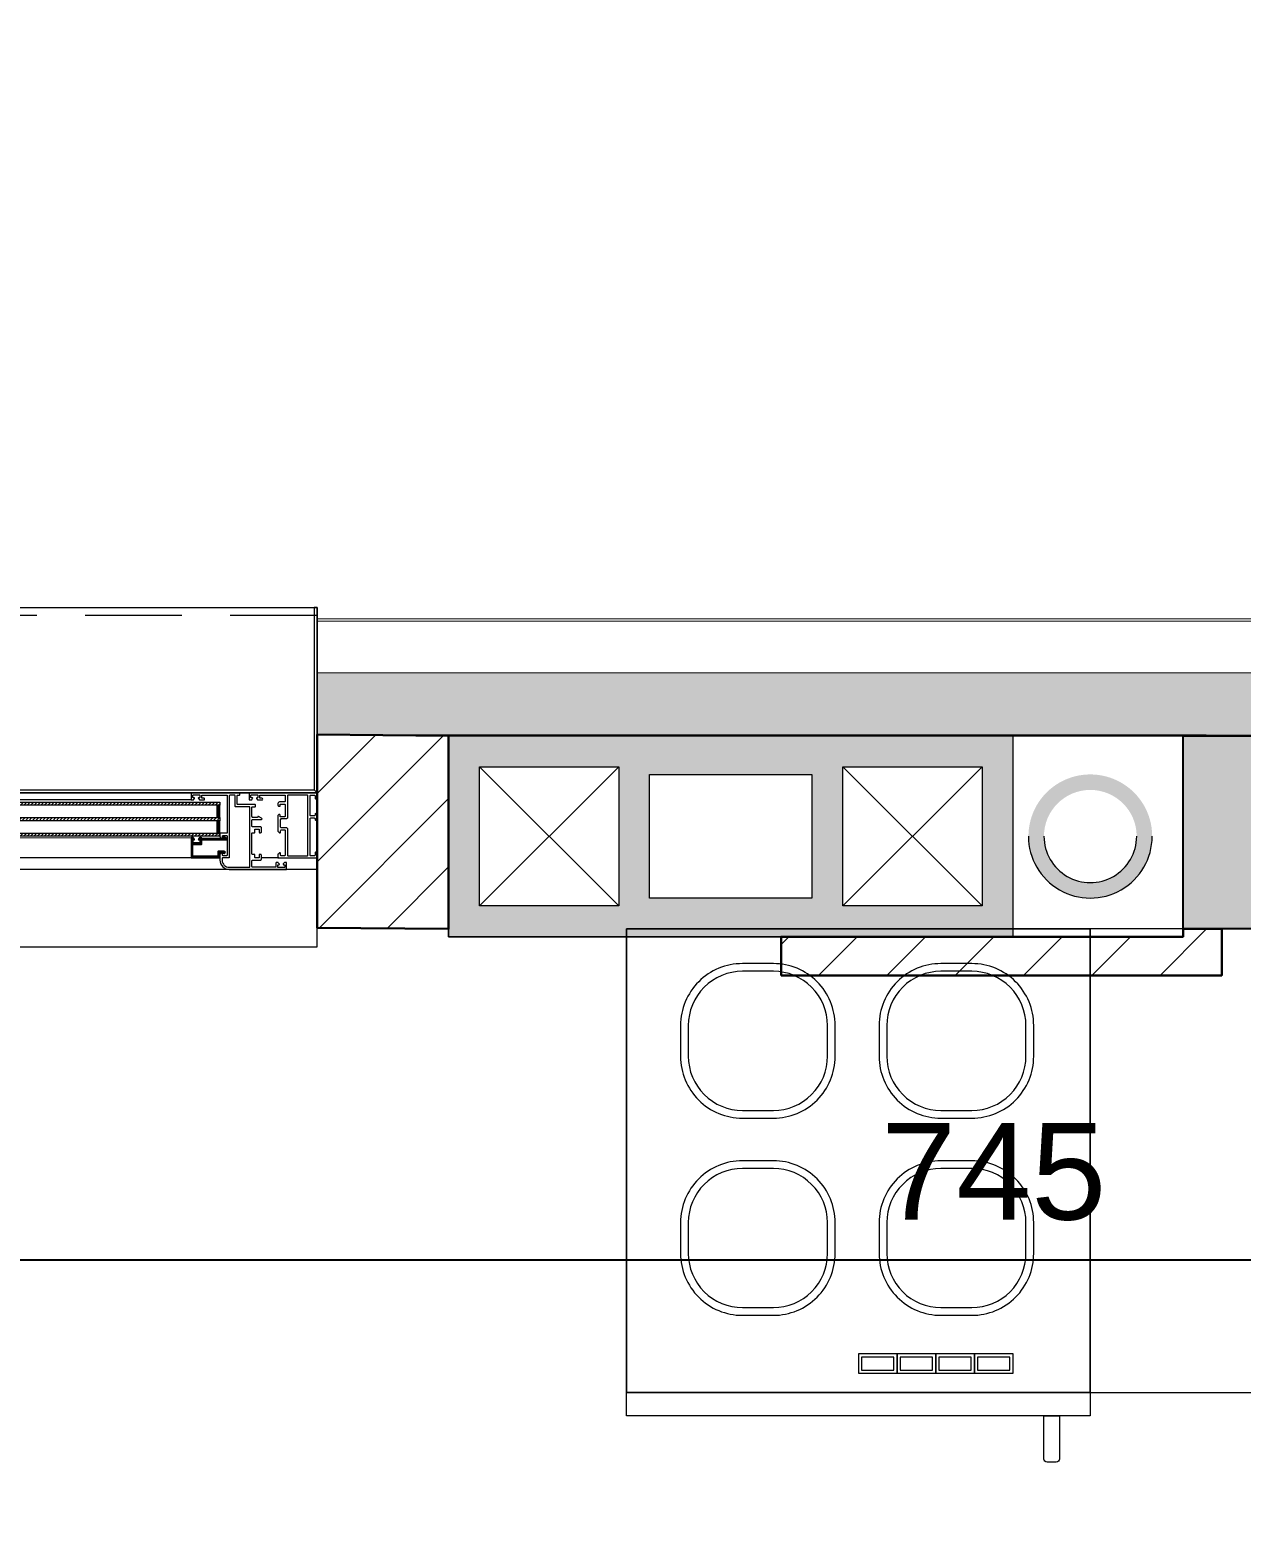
# Model space of a CAD drawing. Header units: centimetres. Extents: x 99002 to 104403, y -55119 to -48358.
# Drawn here: x 100067.2 to 100223.9, y -50433.2 to -50241 of the extents above; entities that cross this region are included whole.
import ezdxf

# ---------------------------------------------------------------- set-up
doc = ezdxf.new("R2010")
doc.units = ezdxf.units.CM
doc.header["$LTSCALE"] = 50
doc.header["$MEASUREMENT"] = 0
doc.linetypes.add('CACHE', pattern=[0.375, 0.25, -0.125])
doc.linetypes.add('CONTINU', pattern=[0])
doc.layers.get('0').update_dxf_attribs({"color": 8})
for name, color, linetype in [('BETON COUPE', 3, 'CONTINU'), ('BETON TRAME', 252, 'Continuous'), ('BORD', 5, 'Continuous'), ('COTE 50ème', 1, 'Continuous')]:
    doc.layers.add(name, color=color, linetype=linetype)
for name, color, linetype, lineweight in [('ISOLATION', 252, 'Continuous', 0), ('MACONNERIE COUPE', 7, 'Continuous', 30), ('MACONNERIE HACHURE', 253, 'Continuous', 13), ('mobilimi', 8, 'Continuous', 9), ('PERCEMENT', 253, 'Continuous', 20), ('WD_Corner', 154, 'Continuous', 5), ('WINDOWS', 21, 'Continuous', 5)]:
    doc.layers.add(name, color=color, linetype=linetype, lineweight=lineweight)
doc.styles.add('RS_TXT_50', font='arial.ttf', dxfattribs={"height": 12.5})
doc.dimstyles.new('RS_50CM_LINEAIRE', dxfattribs={"dimscale": 5, "dimtxt": 12.5, "dimasz": 1.5, "dimexe": 1, "dimexo": 2.5, "dimgap": 1, "dimtad": 1, "dimdec": 1, "dimrnd": 0.5, "dimdsep": 46, "dimtxsty": 'RS_TXT_50', "dimblk1": 'ARCHTICK', "dimblk2": 'ARCHTICK', "dimsah": 1, "dimcen": 2.5, "dimdle": 1, "dimclrt": 4, "dimadec": 0, "dimazin": 2, "dimtfac": 1, "dimtdec": 1, "dimtix": 1, "dimtmove": 2, "dimatfit": 3, "dimfxl": 1, "dimtolj": 1, "dimtzin": 0, "dimarcsym": 0})

# ---------------------------------------------------------------- blocks, each defined once
blk = doc.blocks.new('A$C306315A5')
at = {"layer": 'mobilimi', "ltscale": 5}
for points in [[(-60, -60), (0, -60), (0, 0), (-60, 0)], [(-57.5, -35), (-55, -35), (-55, -30), (-57.5, -30)], [(-57.1, -34.6), (-55.4, -34.6), (-55.4, -30.4), (-57.1, -30.4)], [(-57.5, -40), (-55, -40), (-55, -35), (-57.5, -35)], [(-57.1, -39.6), (-55.4, -39.6), (-55.4, -35.4), (-57.1, -35.4)], [(-57.5, -45), (-55, -45), (-55, -40), (-57.5, -40)], [(-57.1, -44.6), (-55.4, -44.6), (-55.4, -40.4), (-57.1, -40.4)], [(-57.5, -50), (-55, -50), (-55, -45), (-57.5, -45)], [(-57.1, -49.6), (-55.4, -49.6), (-55.4, -45.4), (-57.1, -45.4)]]:
    blk.add_lwpolyline(points, close=True, dxfattribs=at)
for points in [[(-42, -27), (-38, -27, 0.414214), (-30, -19), (-30, -15, 0.414214), (-38, -7), (-42, -7, 0.414214), (-50, -15), (-50, -19, 0.414214)], [(-16.48, -27), (-12.48, -27, 0.414214), (-4.48, -19), (-4.48, -15, 0.414214), (-12.48, -7), (-16.48, -7, 0.414214), (-24.48, -15), (-24.48, -19, 0.414214)], [(-42, -26), (-38, -26, 0.414214), (-31, -19), (-31, -15, 0.414214), (-38, -8), (-42, -8, 0.414214), (-49, -15), (-49, -19, 0.414214)], [(-16.48, -26), (-12.48, -26, 0.414214), (-5.48, -19), (-5.48, -15, 0.414214), (-12.48, -8), (-16.48, -8, 0.414214), (-23.48, -15), (-23.48, -19, 0.414214)], [(-42, -52.68), (-38, -52.68, 0.414214), (-30, -44.68), (-30, -40.68, 0.414214), (-38, -32.68), (-42, -32.68, 0.414214), (-50, -40.68), (-50, -44.68, 0.414214)], [(-16.48, -52.68), (-12.48, -52.68, 0.414214), (-4.48, -44.68), (-4.48, -40.68, 0.414214), (-12.48, -32.68), (-16.48, -32.68, 0.414214), (-24.48, -40.68), (-24.48, -44.68, 0.414214)], [(-42, -51.68), (-38, -51.68, 0.414214), (-31, -44.68), (-31, -40.68, 0.414214), (-38, -33.68), (-42, -33.68, 0.414214), (-49, -40.68), (-49, -44.68, 0.414214)], [(-16.48, -51.68), (-12.48, -51.68, 0.414214), (-5.48, -44.68), (-5.48, -40.68, 0.414214), (-12.48, -33.68), (-16.48, -33.68, 0.414214), (-23.48, -40.68), (-23.48, -44.68, 0.414214)]]:
    blk.add_lwpolyline(points, format="xyb", close=True, dxfattribs=at)
blk = doc.blocks.new('DRITARE POS 2')
at = {"layer": 'WINDOWS'}
h = blk.add_hatch(dxfattribs=at)
h.set_pattern_fill('ANSI31', color=140, scale=2.5, angle=450)
h.set_pattern_definition([(135, (-46708.9128, -43852.52553), (-0.2209708691, -0.2209708691), [])])
h.paths.add_polyline_path([(-8.71, -80.01), (-8.71, -12.58), (-8.31, -12.58), (-8.31, -80.01)])
h.paths.add_polyline_path([(-6.71, -80.01), (-6.71, -12.58), (-6.31, -12.58), (-6.31, -80.01)])
h.paths.add_polyline_path([(-4.71, -80.02), (-4.71, -12.58), (-4.31, -12.58), (-4.31, -80.02)])
at = {"layer": 'WINDOWS', "transparency": 33554559}
h = blk.add_hatch(dxfattribs=at)
h.set_pattern_fill('ANSI31', color=140, angle=450)
h.set_pattern_definition([(135, (-46708.90849, -43835.52553), (-0.08838834765, -0.08838834765), [])])
h.paths.add_polyline_path([(-6.71, -12.58), (-8.31, -12.58), (-8.31, -12.98), (-6.71, -12.98)])
h.paths.add_polyline_path([(-4.71, -12.58), (-6.31, -12.58), (-6.31, -12.98), (-4.71, -12.98)])
h.paths.add_polyline_path([(-6.71, -79.61), (-8.31, -79.61), (-8.31, -80.01), (-6.71, -80.01)])
h.paths.add_polyline_path([(-4.71, -79.61), (-6.31, -79.61), (-6.31, -80.01), (-4.71, -80.01)])
h = blk.add_hatch(dxfattribs=at)
h.set_pattern_fill('ANSI31', color=256, angle=450)
h.set_pattern_definition([(135, (-46708.71279, -43842.46996), (-0.08838834765, -0.08838834765), [])])
h.paths.add_polyline_path([(-1.74, -12.58), (-1.74, -12.64), (-2.09, -12.64, -0.414214), (-2.15, -12.58), (-2.15, -12.21, -0.247394), (-2.13, -12.16, 1.657435), (-2.37, -12.03), (-2.37, -12.77, 0.414214), (-2.28, -12.86), (-1.81, -12.86, -0.414214), (-1.72, -12.95), (-1.72, -16, -0.414214), (-1.81, -16.09), (-3.16, -16.09, -0.414214), (-3.22, -16.03), (-3.22, -15.03, 0.414214), (-3.31, -14.93), (-3.76, -14.93, -0.414214), (-3.82, -14.88), (-3.82, -11.74, 0.737396), (-3.99, -11.69), (-4.23, -12.04, 0.603122), (-4.15, -12.19), (-4.08, -12.19, -0.414214), (-4.02, -12.25), (-4.02, -14.93), (-4.06, -14.93, 0.414214), (-4.12, -14.99), (-4.12, -15.19, 0.250765), (-4.09, -15.24), (-3.92, -15.37, 0.599022), (-3.84, -15.33), (-3.84, -15.25, -0.414214), (-3.78, -15.19), (-3.52, -15.19, -0.414214), (-3.46, -15.25), (-3.46, -16, -0.414214), (-3.52, -16.05), (-3.78, -16.05, -0.414214), (-3.84, -16), (-3.84, -15.92, 0.599022), (-3.92, -15.88), (-4.09, -16.01, 0.250765), (-4.12, -16.05), (-4.12, -16.26, 0.414214), (-4.06, -16.31), (-1.55, -16.31, 0.414214), (-1.5, -16.26), (-1.5, -12.64), (-1.5, -12.58)])
at = {"layer": 'WINDOWS', "color": 165, "linetype": 'CACHE'}
blk.add_line((-32.9, -180), (-32.9, 0), dxfattribs=at)
at = {"layer": 'WINDOWS'}
for p, q in [((-1.5, -4.97), (-1.5, -7.22)), ((-9.9, -8.75), (-9.9, -10.08)), ((-0.01, -11.48), (0, -81.19)), ((-9.89, -16.28), (-9.89, -76.34)), ((-9, -16.26), (-9, -76.34)), ((-4.11, -76.33), (-4.12, -16.26)), ((-1.5, -16.26), (-1.49, -76.33))]:
    blk.add_line(p, q, dxfattribs=at)
at = {"layer": 'WINDOWS', "color": 165}
for points in [[(-9.9, 0), (-9.9, -180), (-33.9, -180), (-33.9, 0)], [(-9.9, 0), (-33.9, 0), (-33.9, -0.4), (-10.3, -0.4)], [(-10.3, -179.6), (-10.3, -0.4), (-9.9, 0), (-9.9, -180)], [(0, 0), (0, -180), (10, -180), (10, 0)]]:
    blk.add_lwpolyline(points, close=True, dxfattribs=at)
at = {"layer": 'WINDOWS'}
for points in [[(-7.08, -5), (-7.02, -5.06, 0.198912), (-6.98, -5.08), (-4.97, -5.08, 0.198912), (-4.93, -5.06), (-4.78, -4.91, 0.198912), (-4.76, -4.87), (-4.76, -4.8, 0.414214), (-4.82, -4.74), (-5.01, -4.74, -0.340481), (-5.14, -4.65), (-5.14, -4.24, -0.414214), (-5.04, -4.14), (-1.87, -4.14, -0.414214), (-1.78, -4.24), (-1.78, -4.65, -0.414214), (-1.87, -4.74), (-2.09, -4.74, 0.414214), (-2.15, -4.8), (-2.15, -4.87, 0.198912), (-2.13, -4.91), (-1.98, -5.06, 0.198912), (-1.94, -5.08), (-1.55, -5.08, 0.414214), (-1.5, -5.02), (-1.5, -0.06, 0.414214), (-1.55, 0), (-2.13, 0, 0.322823), (-2.19, -0.04), (-2.24, -0.21, 0.511918), (-2.19, -0.28), (-1.87, -0.28, -0.414214), (-1.78, -0.37), (-1.78, -0.84, -0.414214), (-1.87, -0.93), (-6.57, -0.93, -0.414214), (-6.67, -0.84), (-6.67, -0.37, -0.414214), (-6.57, -0.28), (-6.44, -0.28, 0.511918), (-6.39, -0.21), (-6.45, -0.04, 0.322823), (-6.5, 0), (-7.12, 0, 0.322823), (-7.17, -0.04), (-7.23, -0.21, 0.511918), (-7.17, -0.28), (-7.04, -0.28, -0.414214), (-6.95, -0.37), (-6.95, -0.84, -0.414214), (-7.04, -0.93), (-9.52, -0.93, -0.414214), (-9.62, -0.84), (-9.62, -0.37, -0.414214), (-9.52, -0.28), (-9.21, -0.28, 0.511918), (-9.15, -0.21), (-9.21, -0.04, 0.322823), (-9.26, 0), (-9.84, 0, 0.414214), (-9.9, -0.06), (-9.9, -8.75, 0.414214), (-9.84, -8.81), (-9.06, -8.81, 0.414214), (-9, -8.75), (-9, -8.51, 0.250765), (-9.03, -8.47), (-9.19, -8.35, 0.599022), (-9.28, -8.4), (-9.28, -8.51, -0.414214), (-9.34, -8.57), (-9.6, -8.57, -0.414214), (-9.65, -8.51), (-9.65, -7.73, -0.414214), (-9.6, -7.67), (-9.34, -7.67, -0.414214), (-9.28, -7.73), (-9.28, -7.8, 0.599022), (-9.19, -7.85), (-9.03, -7.74, 0.250765), (-9, -7.69), (-9, -7.16, 1), (-9.21, -7.16), (-9.21, -7.37, -0.414214), (-9.26, -7.43), (-9.56, -7.43, -0.414214), (-9.62, -7.37), (-9.62, -4.2, -0.414214), (-9.56, -4.14), (-8.83, -4.14, -0.414214), (-8.74, -4.24), (-8.74, -4.89, 0.414214), (-8.55, -5.08), (-8.3, -5.08, 0.198912), (-8.26, -5.06), (-8.2, -5, 0.198912), (-8.18, -4.96), (-8.18, -4.85, 0.414214), (-8.24, -4.8), (-8.4, -4.8, -0.414214), (-8.46, -4.74), (-8.46, -4.24, -0.414214), (-8.37, -4.14), (-6.91, -4.14, -0.414214), (-6.82, -4.24), (-6.82, -4.74, -0.414214), (-6.87, -4.8), (-7.04, -4.8, 0.414214), (-7.1, -4.85), (-7.1, -4.96, 0.198912)], [(0, -4.01, 0.414214), (-0.06, -3.96), (-0.84, -3.96, 0.414214), (-0.9, -4.01), (-0.9, -4.22, 0.250765), (-0.88, -4.27), (-0.71, -4.4, 0.599022), (-0.62, -4.35), (-0.62, -4.26, -0.414214), (-0.56, -4.2), (-0.3, -4.2, -0.414214), (-0.25, -4.26), (-0.25, -5.04, -0.414214), (-0.3, -5.1), (-0.56, -5.1, -0.414214), (-0.62, -5.04), (-0.62, -4.95, 0.599022), (-0.71, -4.9), (-0.88, -5.03, 0.250765), (-0.9, -5.08), (-0.9, -5.28, 0.414214), (-0.84, -5.34), (-0.34, -5.34, -0.414214), (-0.28, -5.39), (-0.28, -8.34, -0.414214), (-0.38, -8.44), (-1.12, -8.44, -0.414214), (-1.22, -8.34), (-1.22, -7.32, 0.414214), (-1.31, -7.22), (-1.87, -7.22, 0.414214), (-1.96, -7.32), (-1.96, -7.45, 0.414214), (-1.91, -7.5), (-1.55, -7.5, -0.414214), (-1.5, -7.56), (-1.5, -8.01, -0.414214), (-1.55, -8.06), (-1.91, -8.06, 0.414214), (-1.96, -8.12), (-1.96, -8.38, -0.414214), (-2.02, -8.44), (-4.71, -8.44, -0.414214), (-4.76, -8.38), (-4.76, -8.12, 0.414214), (-4.82, -8.06), (-5.17, -8.06, -0.414214), (-5.23, -8.01), (-5.23, -7.56, -0.414214), (-5.17, -7.5), (-4.82, -7.5, 0.414214), (-4.76, -7.45), (-4.76, -7.32, 0.414214), (-4.86, -7.22), (-5.42, -7.22, 0.414214), (-5.51, -7.32), (-5.51, -8.34, -0.414214), (-5.6, -8.44), (-6.39, -8.44, -0.414214), (-6.48, -8.34), (-6.48, -7.22, 0.809546), (-6.66, -7.19), (-6.85, -7.61, 0.543142), (-6.8, -7.69, -0.414214), (-6.74, -7.75), (-6.74, -8.34, -0.414214), (-6.84, -8.44), (-8.07, -8.44, -0.414214), (-8.12, -8.38), (-8.12, -8.03, 0.414214), (-8.18, -7.97), (-8.35, -7.97, 0.414214), (-8.4, -8.03), (-8.4, -10.25, -0.414214), (-8.5, -10.34), (-9.56, -10.34, -0.414214), (-9.62, -10.29), (-9.62, -10.08, 0.414214), (-9.67, -10.02), (-9.84, -10.02, 0.414214), (-9.9, -10.08), (-9.9, -16.26, 0.414214), (-9.84, -16.31), (-9.06, -16.31, 0.414214), (-9, -16.26), (-9, -16.05, 0.250765), (-9.03, -16.01), (-9.19, -15.88, 0.599022), (-9.28, -15.92), (-9.28, -16.02, -0.414214), (-9.34, -16.07), (-9.6, -16.07, -0.414214), (-9.65, -16.02), (-9.65, -15.23, -0.414214), (-9.6, -15.18), (-9.34, -15.18, -0.414214), (-9.28, -15.23), (-9.28, -15.33, 0.599022), (-9.19, -15.37), (-9.03, -15.24, 0.250765), (-9, -15.19), (-9, -14.62, 0.414214), (-9.06, -14.56), (-9.15, -14.56, 0.414214), (-9.21, -14.62), (-9.21, -14.88, -0.414214), (-9.26, -14.93), (-9.56, -14.93, -0.414214), (-9.62, -14.88), (-9.62, -11.7, -0.414214), (-9.56, -11.65), (-4.73, -11.65, -0.414214), (-4.68, -11.7), (-4.68, -12.53, 0.414214), (-4.62, -12.58), (-4.23, -12.58, 0.198912), (-4.19, -12.56), (-4.04, -12.41, 0.198912), (-4.02, -12.37), (-4.02, -12.3, 0.414214), (-4.08, -12.25), (-4.3, -12.25, -0.414214), (-4.4, -12.15), (-4.4, -11.74, -0.414214), (-4.3, -11.65), (-1.87, -11.65, -0.414214), (-1.78, -11.74), (-1.78, -12.15, -0.414214), (-1.87, -12.25), (-2.09, -12.25, 0.414214), (-2.15, -12.3), (-2.15, -12.37, 0.198912), (-2.13, -12.41), (-1.98, -12.56, 0.198912), (-1.94, -12.58), (-1.22, -12.58, 0.414214), (0, -11.37)], [(-1.5, -12.21, 0.414214), (-1.4, -12.3), (-1.18, -12.3), (-1.18, -12.3, 0.414214), (-0.28, -11.37), (-0.28, -8.77, 0.414214), (-0.34, -8.72), (-8.07, -8.72, 0.414214), (-8.12, -8.77), (-8.12, -10.53, -0.414214), (-8.22, -10.62), (-9.52, -10.62, 0.414214), (-9.62, -10.71), (-9.62, -11.27, 0.414214), (-9.52, -11.37), (-1.59, -11.37, -0.414214), (-1.5, -11.46)], [(-1.74, -12.64), (-2.09, -12.64, -0.414214), (-2.15, -12.58), (-2.15, -12.21, -0.247394), (-2.13, -12.16, 1.657435), (-2.37, -12.03), (-2.37, -12.77, 0.414214), (-2.28, -12.86), (-1.81, -12.86, -0.414214), (-1.72, -12.95), (-1.72, -16, -0.414214), (-1.81, -16.09), (-3.16, -16.09, -0.414214), (-3.22, -16.03), (-3.22, -15.03, 0.414214), (-3.31, -14.93), (-3.76, -14.93, -0.414214), (-3.82, -14.88), (-3.82, -11.74, 0.737396), (-3.99, -11.69), (-4.23, -12.04, 0.603122), (-4.15, -12.19), (-4.08, -12.19, -0.414214), (-4.02, -12.25), (-4.02, -14.93), (-4.06, -14.93, 0.414214), (-4.12, -14.99), (-4.12, -15.19, 0.250765), (-4.09, -15.24), (-3.92, -15.37, 0.599022), (-3.84, -15.33), (-3.84, -15.25, -0.414214), (-3.78, -15.19), (-3.52, -15.19, -0.414214), (-3.46, -15.25), (-3.46, -16, -0.414214), (-3.52, -16.05), (-3.78, -16.05, -0.414214), (-3.84, -16), (-3.84, -15.92, 0.599022), (-3.92, -15.88), (-4.09, -16.01, 0.250765), (-4.12, -16.05), (-4.12, -16.26, 0.414214), (-4.06, -16.31), (-1.55, -16.31, 0.414214), (-1.5, -16.26), (-1.5, -12.64), (-1.5, -12.58), (-1.74, -12.58)]]:
    blk.add_lwpolyline(points, format="xyb", close=True, dxfattribs=at)
for points in [[(-9.9, -180), (-9.9, 0), (0, 0), (0, -180)], [(-1.78, -1.27), (-1.83, -1.21), (-9.56, -1.21), (-9.62, -1.27), (-9.62, -3.81), (-9.56, -3.86), (-6.63, -3.86), (-6.54, -3.96), (-6.54, -4.7), (-6.44, -4.8), (-5.51, -4.8), (-5.42, -4.7), (-5.42, -3.96), (-5.32, -3.86), (-1.83, -3.86), (-1.78, -3.81)]]:
    blk.add_lwpolyline(points, close=True, dxfattribs=at)
at = {"layer": 'WINDOWS', "color": 140}
for points in [[(-8.71, -80.01), (-8.71, -12.58), (-8.31, -12.58), (-8.31, -80.01)], [(-6.71, -12.58), (-8.31, -12.58), (-8.31, -12.98), (-6.71, -12.98)], [(-6.71, -80.01), (-6.71, -12.58), (-6.31, -12.58), (-6.31, -80.01)], [(-4.71, -12.58), (-6.31, -12.58), (-6.31, -12.98), (-4.71, -12.98)], [(-4.71, -80.02), (-4.71, -12.58), (-4.31, -12.58), (-4.31, -80.02)]]:
    blk.add_lwpolyline(points, close=True, dxfattribs=at)
blk = doc.blocks.new('_ArchTick')
at = {"color": 0, "linetype": 'ByBlock', "const_width": 0.15}
blk.add_lwpolyline([(-0.5, -0.5), (0.5, 0.5)], dxfattribs=at)
blk = doc.blocks.new('*D946')
at = {"layer": 'COTE 50ème', "color": 0, "lineweight": -2, "ltscale": 0.5, "transparency": 16777216}
for p, q in [((100564.34, -50379.87), (100564.34, -50405.17)), ((99819.34, -50390.63), (99819.34, -50405.17)), ((99814.34, -50400.17), (100569.34, -50400.17))]:
    blk.add_line(p, q, dxfattribs=at)
at = {"layer": 'Defpoints', "color": 0, "ltscale": 0.5, "transparency": 16777216}
for p in [(100564.34, -50367.37), (99819.34, -50378.13), (100564.34, -50400.17)]:
    blk.add_point(p, dxfattribs=at)
at = {"layer": 'COTE 50ème', "color": 0, "lineweight": -2, "ltscale": 0.5, "transparency": 16777216, "xscale": 7.5, "yscale": 7.5, "zscale": 7.5, "rotation": 180}
blk.add_blockref('_ArchTick', (99819.34, -50400.17), dxfattribs=at)
at = {"layer": 'COTE 50ème', "color": 0, "lineweight": -2, "ltscale": 0.5, "transparency": 16777216, "xscale": 7.5, "yscale": 7.5, "zscale": 7.5}
blk.add_blockref('_ArchTick', (100564.34, -50400.17), dxfattribs=at)
at = {"layer": 'COTE 50ème', "color": 4, "ltscale": 0.5, "transparency": 16777216, "insert": (100191.84, -50388.81), "char_height": 12.5, "attachment_point": 5, "style": 'RS_TXT_50'}
blk.add_mtext('\\A1;745', dxfattribs=at)
blk = doc.blocks.new('*D1152')
at = {"layer": 'COTE 50ème', "color": 0, "lineweight": -2, "ltscale": 0.5, "transparency": 16777216}
for p, q in [((99819.34, -50420.74), (99819.34, -50574.71)), ((100504.34, -50537.86), (100504.34, -50574.71)), ((99814.34, -50569.71), (100509.34, -50569.71))]:
    blk.add_line(p, q, dxfattribs=at)
at = {"layer": 'Defpoints', "color": 0, "ltscale": 0.5, "transparency": 16777216}
for p in [(99819.34, -50408.24), (100504.34, -50525.36), (100504.34, -50569.71)]:
    blk.add_point(p, dxfattribs=at)
at = {"layer": 'COTE 50ème', "color": 0, "lineweight": -2, "ltscale": 0.5, "transparency": 16777216, "xscale": 7.5, "yscale": 7.5, "zscale": 7.5, "rotation": 180}
blk.add_blockref('_ArchTick', (99819.34, -50569.71), dxfattribs=at)
at = {"layer": 'COTE 50ème', "color": 0, "lineweight": -2, "ltscale": 0.5, "transparency": 16777216, "xscale": 7.5, "yscale": 7.5, "zscale": 7.5}
blk.add_blockref('_ArchTick', (100504.34, -50569.71), dxfattribs=at)
at = {"layer": 'COTE 50ème', "color": 4, "ltscale": 0.5, "transparency": 16777216, "insert": (100161.84, -50558.33), "char_height": 12.5, "attachment_point": 5, "style": 'RS_TXT_50'}
blk.add_mtext('\\A1;685', dxfattribs=at)

msp = doc.modelspace()

# ---------------------------------------------------------------- hatches: boundary and pattern name
at = {"layer": 'BETON TRAME', "transparency": 33554559}
h = msp.add_hatch(color=256, dxfattribs=at)
h.dxf.hatch_style = 1
h.paths.add_polyline_path([(100664.34, -51297.36), (100629.34, -51297.36), (100629.34, -50647.36), (100664.34, -50647.36), (100664.34, -50822.36), (101124.34, -50822.36), (101124.34, -50647.36), (101159.34, -50647.36), (101159.34, -51297.36), (101124.34, -51297.36), (101124.34, -50862.36), (100914.34, -50862.36), (100914.34, -51192.36), (100874.34, -51192.36), (100874.34, -50862.36), (100664.34, -50862.36)])
h.paths.add_polyline_path([(101859.34, -50647.36), (101859.34, -50697.36), (101994.34, -50697.36), (101994.34, -50647.36)])
h.paths.add_polyline_path([(99794.34, -50647.36), (99794.34, -50697.36), (99929.34, -50697.36), (99929.34, -50647.36)])
h.paths.add_polyline_path([(99794.34, -51247.36), (99794.34, -51297.36), (99929.34, -51297.36), (99929.34, -51247.36)])
h.paths.add_polyline_path([(101859.34, -51247.36), (101859.34, -51297.36), (101994.34, -51297.36), (101994.34, -51247.36)])
h.paths.add_polyline_path([(101859.34, -51987.36), (101859.34, -52037.36), (101994.34, -52037.36), (101994.34, -51987.36)])
h.paths.add_polyline_path([(99929.34, -52037.36), (99929.34, -51987.36), (99794.34, -51987.36), (99794.34, -52037.36)])
h.paths.add_polyline_path([(100624.34, -51987.36), (100624.34, -52037.36), (100734.34, -52037.36), (100734.34, -51987.36)])
h.paths.add_polyline_path([(101054.34, -51987.36), (101054.34, -52037.36), (101164.34, -52037.36), (101164.34, -51987.36)])
h.paths.add_polyline_path([(101029.34, -52037.36), (101054.34, -52037.36), (101054.34, -51532.36), (101029.34, -51532.36)])
h.paths.add_polyline_path([(100734.34, -52037.36), (100759.34, -52037.36), (100759.34, -51532.36), (100734.34, -51532.36)])
h.paths.add_polyline_path([(99924.34, -50332.36), (99924.34, -50357.36), (99794.34, -50357.36), (99794.34, -50332.36)])
h.paths.add_polyline_path([(100289.34, -50332.36), (100289.34, -50357.36), (100216.34, -50357.36), (100216.34, -50332.36)])
h.paths.add_polyline_path([(100589.34, -50332.36), (100589.34, -50357.36), (100459.34, -50357.36), (100459.34, -50332.36)])
h.paths.add_polyline_path([(101199.34, -50332.36), (101199.34, -50357.36), (101329.34, -50357.36), (101329.34, -50332.36)])
h.paths.add_polyline_path([(101499.34, -50332.36), (101499.34, -50357.36), (101572.34, -50357.36), (101572.34, -50332.36)])
h.paths.add_polyline_path([(101864.34, -50332.36), (101864.34, -50357.36), (101994.34, -50357.36), (101994.34, -50332.36)])
h.paths.add_polyline_path([(100564.34, -49972.36), (100664.34, -49972.36), (100664.34, -50022.36), (100564.34, -50022.36)])
h.paths.add_polyline_path([(101224.34, -49972.36), (101124.34, -49972.36), (101124.34, -50022.36), (101224.34, -50022.36)])
at = {"layer": 'ISOLATION', "transparency": 33554687}
h = msp.add_hatch(dxfattribs=at)
h.set_pattern_fill('INSUL', color=256, scale=10, angle=225)
h.set_pattern_definition([(225, (-1235.0007, -2027.801), (2.65165043, -2.65165043), []), (225, (-1234.117, -2028.6847), (2.65165043, -2.65165043), [1.25, -1.25]), (225, (-1233.233, -2029.5686), (2.65165043, -2.65165043), [1.25, -1.25])])
h.paths.add_polyline_path([(100556.34, -49997.36), (100556.34, -50030.36), (100631.34, -50030.36), (100631.34, -50134.36), (100556.34, -50134.36), (100556.34, -50324.36), (100104.34, -50324.21), (100104.34, -50332.21), (100564.34, -50332.36), (100564.34, -50142.36), (100639.34, -50142.36), (100639.34, -50022.36), (100564.34, -50022.36), (100564.34, -49997.36)])
at = {"layer": 'MACONNERIE HACHURE'}
h = msp.add_hatch(dxfattribs=at)
h.set_pattern_fill('ANSI31', color=256, scale=50, style=0)
h.set_pattern_definition([(45, (0, 5835.283), (-4.41941738, 4.41941738), [])])
h.paths.add_polyline_path([(101144.34, -51327.36), (101124.34, -51327.36), (101124.34, -51297.36), (101144.34, -51297.36)])
h.paths.add_polyline_path([(100644.34, -51327.36), (100664.34, -51327.36), (100664.34, -51297.36), (100644.34, -51297.36)])
h.paths.add_polyline_path([(101224.34, -50332.36), (101199.34, -50332.36), (101199.34, -50238.36), (101224.34, -50238.36)])
h.paths.add_polyline_path([(101224.34, -50357.36), (101199.34, -50357.36), (101199.34, -50513.36), (101147.34, -50513.36), (101147.34, -50535.36), (101159.34, -50535.36), (101159.34, -50525.36), (101284.34, -50525.36), (101284.34, -50513.36), (101224.34, -50513.36)])
h.paths.add_polyline_path([(100564.34, -50332.36), (100589.34, -50332.36), (100589.34, -50238.36), (100564.34, -50238.36)])
h.paths.add_polyline_path([(101329.34, -50332.36), (101499.34, -50332.36), (101499.34, -50357.36), (101329.34, -50357.36)])
h.paths.add_polyline_path([(101624.34, -49932.36), (101524.34, -49932.36), (101524.34, -49907.36), (101624.34, -49907.36)])
h.paths.add_polyline_path([(101284.34, -49932.36), (101344.34, -49932.36), (101344.34, -49907.36), (101259.34, -49907.36), (101259.34, -49972.36), (101224.34, -49972.36), (101224.34, -49997.36), (101284.34, -49997.36)])
h.paths.add_polyline_path([(101964.34, -50062.36), (101964.34, -49997.36), (101859.34, -49997.36), (101859.34, -49932.36), (101804.34, -49932.36), (101804.34, -49907.36), (101884.34, -49907.36), (101884.34, -49972.36), (101994.34, -49972.36), (101994.34, -50037.36), (102012.19, -50037.36), (102012.19, -50062.36)])
h.paths.add_polyline_path([(101994.34, -50332.36), (101969.34, -50332.36), (101969.34, -50299.36), (101994.34, -50299.36)])
h.paths.add_polyline_path([(100164.34, -49932.36), (100264.34, -49932.36), (100264.34, -49907.36), (100164.34, -49907.36)])
h.paths.add_polyline_path([(100504.34, -49932.36), (100444.34, -49932.36), (100444.34, -49907.36), (100529.34, -49907.36), (100529.34, -49972.36), (100564.34, -49972.36), (100564.34, -49997.36), (100504.34, -49997.36)])
h.paths.add_polyline_path([(99824.34, -50062.36), (99824.34, -49997.36), (99929.34, -49997.36), (99929.34, -49932.36), (99984.34, -49932.36), (99984.34, -49907.36), (99904.34, -49907.36), (99904.34, -49972.36), (99794.34, -49972.36), (99794.34, -50037.36), (99776.49, -50037.36), (99776.49, -50062.36)])
h.paths.add_polyline_path([(99794.34, -50332.36), (99819.34, -50332.36), (99819.34, -50299.36), (99794.34, -50299.36)])
h.paths.add_polyline_path([(100121.34, -50332.36), (100104.34, -50332.21), (100104.34, -50357.21), (100121.34, -50357.36)])
h.paths.add_polyline_path([(101667.34, -50332.36), (101684.34, -50332.21), (101684.34, -50357.21), (101667.34, -50357.36)])
h.paths.add_polyline_path([(101969.34, -50417.36), (101994.34, -50417.36), (101994.34, -50357.36), (101969.34, -50357.36)])
h.paths.add_polyline_path([(101499.34, -51305.36), (101509.34, -51305.36), (101509.34, -51317.36), (101469.34, -51317.36), (101469.34, -51305.36), (101479.34, -51305.36), (101479.34, -50987.36), (101309.34, -50987.36), (101309.34, -51305.36), (101387.35, -51305.36), (101387.35, -51317.36), (101289.34, -51317.36), (101289.34, -50957.36), (101859.34, -50957.36), (101859.34, -50912.36), (101884.34, -50912.36), (101884.34, -50962.36), (101994.34, -50962.36), (101994.34, -50982.36), (101884.34, -50982.36), (101884.34, -51032.36), (101859.34, -51032.36), (101859.34, -50987.36), (101499.34, -50987.36)])
h.paths.add_polyline_path([(100459.34, -50332.36), (100289.34, -50332.36), (100289.34, -50357.36), (100459.34, -50357.36)])
h.paths.add_polyline_path([(100164.34, -50363.36), (100164.34, -50358.36), (100216.34, -50358.36), (100216.34, -50357.36), (100221.34, -50357.36), (100221.34, -50363.36)])
h.paths.add_polyline_path([(100714.18, -51192.36), (100664.34, -51192.36), (100664.34, -51152.36), (100714.18, -51152.36)])
h.paths.add_polyline_path([(100874.34, -51192.36), (100834.34, -51192.36), (100834.34, -51152.36), (100874.34, -51152.36)])
h.paths.add_polyline_path([(100734.34, -51547.36), (100644.34, -51547.36), (100644.34, -51487.36), (100491.34, -51487.36), (100491.34, -51750.36), (100479.34, -51750.36), (100479.34, -51612.36), (100469.34, -51612.36), (100469.34, -51600.36), (100479.34, -51600.36), (100479.34, -51462.36), (100644.34, -51462.36), (100644.34, -51427.36), (100664.34, -51427.36), (100664.34, -51511.36), (100734.34, -51511.36), (100734.34, -51462.36), (100769.34, -51462.36), (100769.34, -51482.36), (100759.34, -51482.36), (100759.34, -51532.36), (100734.34, -51532.36), (100734.34, -51516.36), (100664.34, -51516.36), (100664.34, -51542.36), (100734.34, -51542.36)])
h.paths.add_polyline_path([(99929.34, -51940.47), (99904.34, -51940.47), (99904.34, -51987.36), (99929.34, -51987.36)])
h.paths.add_polyline_path([(100289.34, -51305.36), (100279.34, -51305.36), (100279.34, -51317.36), (100319.34, -51317.36), (100319.34, -51305.36), (100309.34, -51305.36), (100309.34, -50987.36), (100479.34, -50987.36), (100479.34, -51305.36), (100401.33, -51305.36), (100401.33, -51317.36), (100499.34, -51317.36), (100499.34, -50957.36), (99929.34, -50957.36), (99929.34, -50912.36), (99904.34, -50912.36), (99904.34, -50962.36), (99794.34, -50962.36), (99794.34, -50982.36), (99904.34, -50982.36), (99904.34, -51032.36), (99929.34, -51032.36), (99929.34, -50987.36), (100289.34, -50987.36)])
h.paths.add_polyline_path([(99819.34, -50417.36), (99794.34, -50417.36), (99794.34, -50357.36), (99819.34, -50357.36)])
h.paths.add_polyline_path([(100564.34, -50357.36), (100589.34, -50357.36), (100589.34, -50513.36), (100641.34, -50513.36), (100641.34, -50535.36), (100629.34, -50535.36), (100629.34, -50525.36), (100504.34, -50525.36), (100504.34, -50513.36), (100564.34, -50513.36)])
h.paths.add_polyline_path([(100589.34, -50162.36), (100589.34, -50142.36), (100639.34, -50142.36), (100639.34, -50022.36), (100664.34, -50022.36), (100664.34, -50137.36), (100681.84, -50137.36), (100681.84, -50162.36)])
h.paths.add_polyline_path([(99929.34, -51612.36), (99929.34, -51670.47), (99904.34, -51670.47), (99904.34, -51617.36), (99794.34, -51617.36), (99794.34, -51527.36), (99819.34, -51527.36), (99819.34, -51592.36), (100152.34, -51592.36), (100152.34, -51419.36), (100164.34, -51419.36), (100164.34, -51427.36), (100220.34, -51427.36), (100220.34, -51439.36), (100164.34, -51439.36), (100164.34, -51587.36), (100312.34, -51587.36), (100312.34, -51439.36), (100302.34, -51439.36), (100302.34, -51427.36), (100324.34, -51427.36), (100324.34, -51600.36), (100377.21, -51600.36), (100377.21, -51612.36)])
h.paths.add_polyline_path([(100164.34, -51285.36), (100164.34, -51305.36), (100187.34, -51305.36), (100187.34, -51317.36), (100164.34, -51317.36), (100164.34, -51327.36), (100152.34, -51327.36), (100152.34, -51297.36), (99929.34, -51297.36), (99929.34, -51285.36)])
h.paths.add_polyline_path([(100729.34, -50647.36), (100729.34, -50635.36), (100641.34, -50635.36), (100641.34, -50627.36), (100629.34, -50627.36), (100629.34, -50647.36)])
h.paths.add_polyline_path([(99819.34, -51297.36), (99794.34, -51297.36), (99794.34, -51347.36), (99819.34, -51347.36)])
h.paths.add_polyline_path([(99819.34, -50647.36), (99794.34, -50647.36), (99794.34, -50597.36), (99819.34, -50597.36)])
h.paths.add_polyline_path([(99929.34, -51247.36), (99904.34, -51247.36), (99904.34, -51192.47), (99929.34, -51192.47)], flags=17)
h.paths.add_polyline_path([(99929.34, -50697.36), (99904.34, -50697.36), (99904.34, -50752.25), (99929.34, -50752.25)])
h.paths.add_polyline_path([(101074.51, -51192.36), (101124.34, -51192.36), (101124.34, -51152.36), (101074.51, -51152.36)])
h.paths.add_polyline_path([(100914.34, -51192.36), (100954.34, -51192.36), (100954.34, -51152.36), (100914.34, -51152.36)])
h.paths.add_polyline_path([(100759.34, -52012.36), (100779.34, -52012.36), (100779.34, -52037.36), (100759.34, -52037.36)])
h.paths.add_polyline_path([(100444.34, -52012.36), (100444.34, -52037.36), (100624.34, -52037.36), (100624.34, -52012.36), (100491.34, -52012.36), (100491.34, -51842.36), (100479.34, -51842.36), (100479.34, -52012.36)])
h.paths.add_polyline_path([(101054.34, -51547.36), (101144.34, -51547.36), (101144.34, -51487.36), (101297.34, -51487.36), (101297.34, -51752.36), (101309.34, -51752.36), (101309.34, -51612.36), (101319.34, -51612.36), (101319.34, -51600.36), (101309.34, -51600.36), (101309.34, -51462.36), (101144.34, -51462.36), (101144.34, -51427.36), (101124.34, -51427.36), (101124.34, -51511.36), (101054.34, -51511.36), (101054.34, -51462.36), (100869.34, -51462.36), (100869.34, -51482.36), (101029.34, -51482.36), (101029.34, -51532.36), (101054.34, -51532.36), (101054.34, -51516.36), (101124.34, -51516.36), (101124.34, -51542.36), (101054.34, -51542.36)])
h.paths.add_polyline_path([(101859.34, -51940.47), (101884.34, -51940.47), (101884.34, -51987.36), (101859.34, -51987.36)])
h.paths.add_polyline_path([(100879.34, -50162.36), (100861.84, -50162.36), (100861.84, -50137.36), (100879.34, -50137.36), (100879.34, -49972.36), (100909.34, -49972.36), (100909.34, -50137.36), (100926.84, -50137.36), (100926.84, -50162.36), (100909.34, -50162.36), (100909.34, -50635.36), (100977.34, -50635.36), (100977.34, -50647.36), (100909.34, -50647.36), (100909.34, -50822.36), (100879.34, -50822.36), (100879.34, -50647.36), (100811.34, -50647.36), (100811.34, -50635.36), (100879.34, -50635.36)])
h.paths.add_polyline_path([(101199.34, -50162.36), (101199.34, -50142.36), (101149.34, -50142.36), (101149.34, -50022.36), (101124.34, -50022.36), (101124.34, -50137.36), (101106.84, -50137.36), (101106.84, -50162.36)])
h.paths.add_polyline_path([(99929.34, -52012.36), (99984.34, -52012.36), (99984.34, -52037.36), (99929.34, -52037.36)])
h.paths.add_polyline_path([(100164.34, -52012.36), (100164.34, -52037.36), (100264.34, -52037.36), (100264.34, -52012.36)])
h.paths.add_polyline_path([(100879.34, -52012.36), (101029.34, -52012.36), (101029.34, -52037.36), (100879.34, -52037.36)])
h.paths.add_polyline_path([(101164.34, -52012.36), (101297.34, -52012.36), (101297.34, -51842.36), (101309.34, -51842.36), (101309.34, -52012.36), (101859.34, -52012.36), (101859.34, -52037.36), (101164.34, -52037.36)])
h.paths.add_polyline_path([(101859.34, -51612.36), (101859.34, -51670.47), (101884.34, -51670.47), (101884.34, -51617.36), (101994.34, -51617.36), (101994.34, -51527.36), (101969.34, -51527.36), (101969.34, -51592.36), (101636.34, -51592.36), (101636.34, -51419.36), (101624.34, -51419.36), (101624.34, -51427.36), (101568.34, -51427.36), (101568.34, -51439.36), (101624.34, -51439.36), (101624.34, -51587.36), (101476.34, -51587.36), (101476.34, -51439.36), (101486.34, -51439.36), (101486.34, -51427.36), (101464.34, -51427.36), (101464.34, -51600.36), (101411.48, -51600.36), (101411.48, -51612.36)])
h.paths.add_polyline_path([(101624.34, -51285.36), (101624.34, -51305.36), (101601.34, -51305.36), (101601.34, -51317.36), (101624.34, -51317.36), (101624.34, -51327.36), (101636.34, -51327.36), (101636.34, -51297.36), (101859.34, -51297.36), (101859.34, -51285.36)])
h.paths.add_polyline_path([(101059.34, -50647.36), (101059.34, -50635.36), (101147.34, -50635.36), (101147.34, -50627.36), (101159.34, -50627.36), (101159.34, -50647.36)])
h.paths.add_polyline_path([(101969.34, -51297.36), (101994.34, -51297.36), (101994.34, -51347.36), (101969.34, -51347.36)])
h.paths.add_polyline_path([(101969.34, -50647.36), (101994.34, -50647.36), (101994.34, -50597.36), (101969.34, -50597.36)])
h.paths.add_polyline_path([(101859.34, -51247.36), (101884.34, -51247.36), (101884.34, -51192.47), (101859.34, -51192.47)], flags=17)
h.paths.add_polyline_path([(101859.34, -50697.36), (101884.34, -50697.36), (101884.34, -50752.25), (101859.34, -50752.25)])
at = {"layer": 'PERCEMENT'}
h = msp.add_hatch(color=256, dxfattribs=at)
h.paths.add_polyline_path([(100194.34, -50332.36), (100121.34, -50332.36), (100121.34, -50358.36), (100194.34, -50358.36)])
h.paths.add_polyline_path([(100190.34, -50336.36), (100190.34, -50354.36), (100172.34, -50354.36), (100172.34, -50336.36)], flags=0)
h.paths.add_polyline_path([(100168.34, -50353.36), (100147.34, -50353.36), (100147.34, -50337.36), (100168.34, -50337.36)], flags=0)
h.paths.add_polyline_path([(100143.34, -50336.36), (100143.34, -50354.36), (100125.34, -50354.36), (100125.34, -50336.36)], flags=0)
h = msp.add_hatch(color=256, dxfattribs=at)
edge = h.paths.add_edge_path()
edge.add_ellipse((100204.34, -50345.36), major_axis=(5.66, 5.66), ratio=1, start_angle=135, end_angle=315)
edge.add_ellipse((100204.34, -50345.36), major_axis=(5.66, 5.66), ratio=1, start_angle=315, end_angle=495)
edge = h.paths.add_edge_path(flags=0)
edge.add_ellipse((100204.34, -50345.36), major_axis=(-4.24, 4.24), ratio=1, start_angle=-135, end_angle=45, ccw=False)
edge.add_ellipse((100204.34, -50345.36), major_axis=(-4.24, 4.24), ratio=1, start_angle=45, end_angle=225, ccw=False)

# ---------------------------------------------------------------- linework, layer by layer
at = {"layer": 'BETON COUPE'}
msp.add_lwpolyline([(100289.34, -50332.36), (100289.34, -50357.36), (100216.34, -50357.36), (100216.34, -50332.36)], close=True, dxfattribs=at)
at = {"layer": 'BORD', "lineweight": 5, "ltscale": 0.5}
msp.add_lwpolyline([(100121.34, -50332.36), (100216.34, -50332.36), (100216.34, -50358.36), (100121.34, -50358.36)], close=True, dxfattribs=at)
at = {"layer": 'ISOLATION', "lineweight": 5, "ltscale": 0.5}
msp.add_lwpolyline([(100556.34, -49997.36), (100556.34, -50030.36), (100631.34, -50030.36), (100631.34, -50134.36), (100556.34, -50134.36), (100556.34, -50324.36), (100104.34, -50324.21), (100104.34, -50332.21), (100564.34, -50332.36), (100564.34, -50142.36), (100639.34, -50142.36), (100639.34, -50022.36), (100564.34, -50022.36), (100564.34, -49997.36)], close=True, dxfattribs=at)
at = {"layer": 'MACONNERIE COUPE'}
for points in [[(100121.34, -50332.36), (100104.34, -50332.21), (100104.34, -50357.21), (100121.34, -50357.36)], [(100164.34, -50363.36), (100164.34, -50358.36), (100216.34, -50358.36), (100216.34, -50357.36), (100221.34, -50357.36), (100221.34, -50363.36)]]:
    msp.add_lwpolyline(points, close=True, dxfattribs=at)
at = {"layer": 'mobilimi', "ltscale": 5}
for points in [[(100144.34, -50357.36), (100204.34, -50357.36), (100204.34, -50417.36), (100144.34, -50417.36)], [(100204.34, -50357.36), (100204.34, -50417.36), (100264.34, -50417.36), (100264.34, -50357.36)], [(100144.34, -50417.36), (100204.34, -50417.36), (100204.34, -50420.36), (100144.34, -50420.36)]]:
    msp.add_lwpolyline(points, close=True, dxfattribs=at)
msp.add_lwpolyline([(100198.34, -50420.36), (100200.34, -50420.36), (100200.34, -50425.96, -0.414214), (100199.94, -50426.36), (100198.74, -50426.36, -0.414214), (100198.34, -50425.96)], format="xyb", close=True, dxfattribs=at)
at = {"layer": 'PERCEMENT'}
for p, q in [((100121.34, -50332.36), (100121.34, -50358.36)), ((100194.34, -50358.36), (100194.34, -50332.36)), ((100125.34, -50354.36), (100125.34, -50336.36)), ((100125.34, -50336.36), (100143.34, -50336.36)), ((100143.34, -50336.36), (100125.34, -50354.36)), ((100143.34, -50354.36), (100125.34, -50336.36)), ((100143.34, -50336.36), (100143.34, -50354.36)), ((100172.34, -50354.36), (100172.34, -50336.36)), ((100172.34, -50336.36), (100190.34, -50336.36)), ((100190.34, -50336.36), (100172.34, -50354.36)), ((100190.34, -50354.36), (100172.34, -50336.36)), ((100190.34, -50336.36), (100190.34, -50354.36)), ((100147.34, -50353.36), (100147.34, -50337.36)), ((100147.34, -50337.36), (100168.34, -50337.36)), ((100168.34, -50337.36), (100168.34, -50353.36)), ((100168.34, -50353.36), (100147.34, -50353.36)), ((100143.34, -50354.36), (100125.34, -50354.36)), ((100190.34, -50354.36), (100172.34, -50354.36)), ((100121.34, -50358.36), (100194.34, -50358.36))]:
    msp.add_line(p, q, dxfattribs=at)
for major_axis in [(5.66, 5.66), (4.24, 4.24)]:
    msp.add_ellipse((100204.34, -50345.36), major_axis=major_axis, ratio=1, start_param=2.356194, end_param=5.497787, dxfattribs=at)
at = {"layer": 'WD_Corner', "ltscale": 0.5}
for points in [[(100549.34, -49997.36), (100549.34, -50037.36), (100624.34, -50037.36), (100624.34, -50127.36), (100549.34, -50127.36), (100549.34, -50317.36), (100104.35, -50317.21)], [(100549.64, -49997.36), (100549.64, -50037.06), (100624.64, -50037.06), (100624.64, -50127.66), (100549.64, -50127.66), (100549.64, -50317.66), (100104.35, -50317.51)]]:
    msp.add_lwpolyline(points, dxfattribs=at)

# ---------------------------------------------------------------- block references
at = {"lineweight": 5, "rotation": 270}
msp.add_blockref('DRITARE POS 2', (100104.34, -50349.66), dxfattribs=at)
at = {"layer": 'BORD', "color": 5, "rotation": 89.99999999999999}
msp.add_blockref('A$C306315A5', (100144.34, -50357.36), dxfattribs=at)

# ---------------------------------------------------------------- dimensions: what is measured, and where the dimension line sits
at = {"layer": 'COTE 50ème', "ltscale": 0.5}
for base, p1, p2, picture, middle in [((100564.34, -50400.17), (99819.34, -50378.13), (100564.34, -50367.37), '*D946', (100191.84, -50388.81)), ((100504.34, -50569.71), (99819.34, -50408.24), (100504.34, -50525.36), '*D1152', (100161.84, -50558.33))]:
    dim = msp.add_linear_dim(base=base, p1=p1, p2=p2, dimstyle='RS_50CM_LINEAIRE', dxfattribs=at)
    dim.commit()
    dim.dimension.update_dxf_attribs({"geometry": picture, "text_midpoint": middle})

doc.saveas('drawing.dxf')
